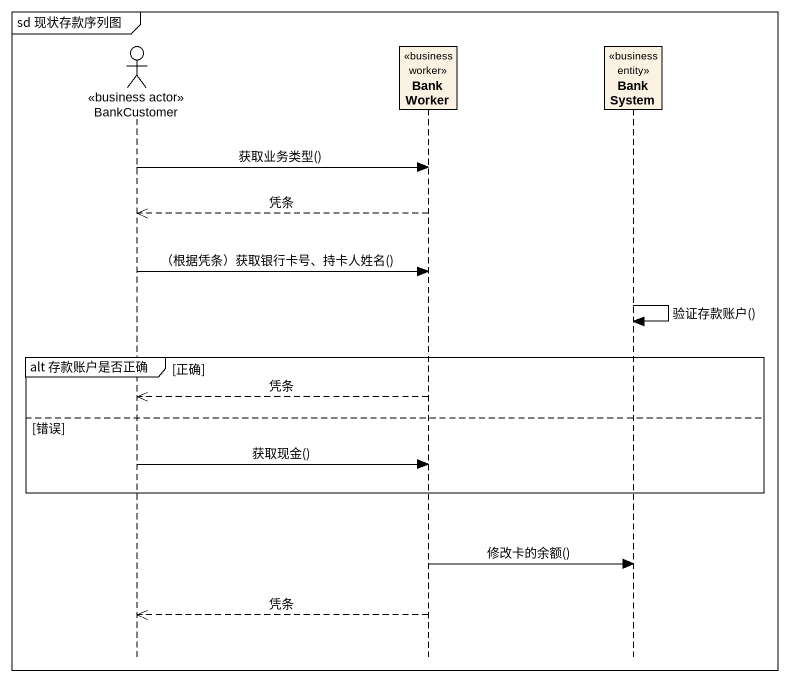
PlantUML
@startuml
mainframe sd 现状存款序列图
hide footbox
actor BankCustomer <<business actor>>
participant BankWorker <<business worker>>
participant BankSystem <<business entity>>

BankCustomer -> BankWorker : 获取业务类型()
BankWorker -->> BankCustomer : 凭条
BankCustomer -> BankWorker : （根据凭条）获取银行卡号、持卡人姓名()
BankSystem -> BankSystem : 验证存款账户()
group alt 存款账户是否正确 [正确]
  BankWorker -->> BankCustomer : 凭条
else 错误
  BankCustomer -> BankWorker : 获取现金()
end
BankWorker -> BankSystem : 修改卡的余额()
BankWorker -->> BankCustomer : 凭条
@enduml
